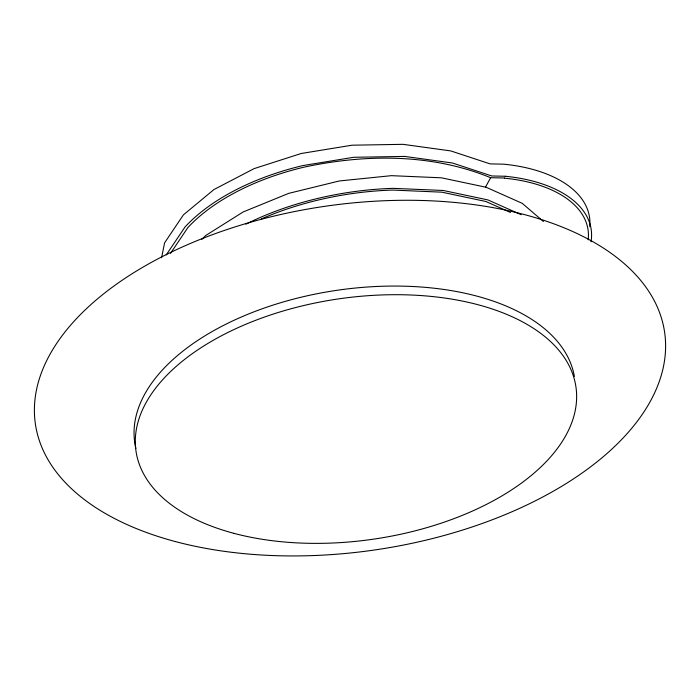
<?xml version="1.0" encoding="UTF-8"?>
<svg xmlns="http://www.w3.org/2000/svg" width="700" height="700" viewBox="0 0 700 700"><rect width="100%" height="100%" fill="white"/><g stroke="black" fill="none" stroke-linecap="round" stroke-linejoin="round"><path stroke-width="1.05" d="M161.577 257.731L164.596 242.839L183.418 214.856L213.955 189.543L254.135 168.612L301.219 153.492L351.995 145.206L403.007 144.331L450.774 150.92L490.131 163.896L503.685 164.168A129.657 70.499 -7.7 0 1 589.767 226.695M485.546 187.005L490.656 177.713L504.525 177.992M166.241 254.914L185.062 226.94A191.109 103.924 -7.7 0 1 302.864 165.576L353.64 157.29L404.652 156.415L452.41 162.995L491.776 175.971L505.33 176.251M170.485 253.418L187.819 227.649A188.274 102.375 -7.7 0 1 303.87 167.195C365.54 153.947 431.567 153.449 490.656 177.713M201.819 239.4L205.66 235.55L243.162 211.96L288.741 193.349L339.299 180.968L391.387 175.665L441.455 177.817L486.097 187.259L522.261 203.35L543.419 221.506M521.176 214.716L487.944 199.929L443.31 190.487L393.243 188.344A208.434 113.829 -8.3 0 0 245.919 224.175M510.519 212.468L485.791 201.469L441.875 192.176L392.648 190.067A204.803 111.843 -8.3 0 0 261.17 219.03M504.42 178.176A125.703 68.355 -7.7 0 1 588.157 239.89M505.312 176.269A129.657 70.499 -7.7 0 1 591.299 239.864A127.89 69.536 -7.7 0 1 590.992 241.806M135.896 448.49A222.303 121.398 -8.3 0 1 329.963 291.392A222.303 121.398 -8.3 0 1 574.385 376.451M175.525 541.608A317.94 173.626 -8.3 0 0 665 356.921A317.94 173.626 -8.3 0 0 209.475 235.786A317.94 173.626 -8.3 0 0 175.525 541.608M233.984 533.356A222.303 121.398 -8.3 0 0 576.214 404.224A222.303 121.398 -8.3 0 0 257.723 319.524A222.303 121.398 -8.3 0 0 233.984 533.356"/></g></svg>
